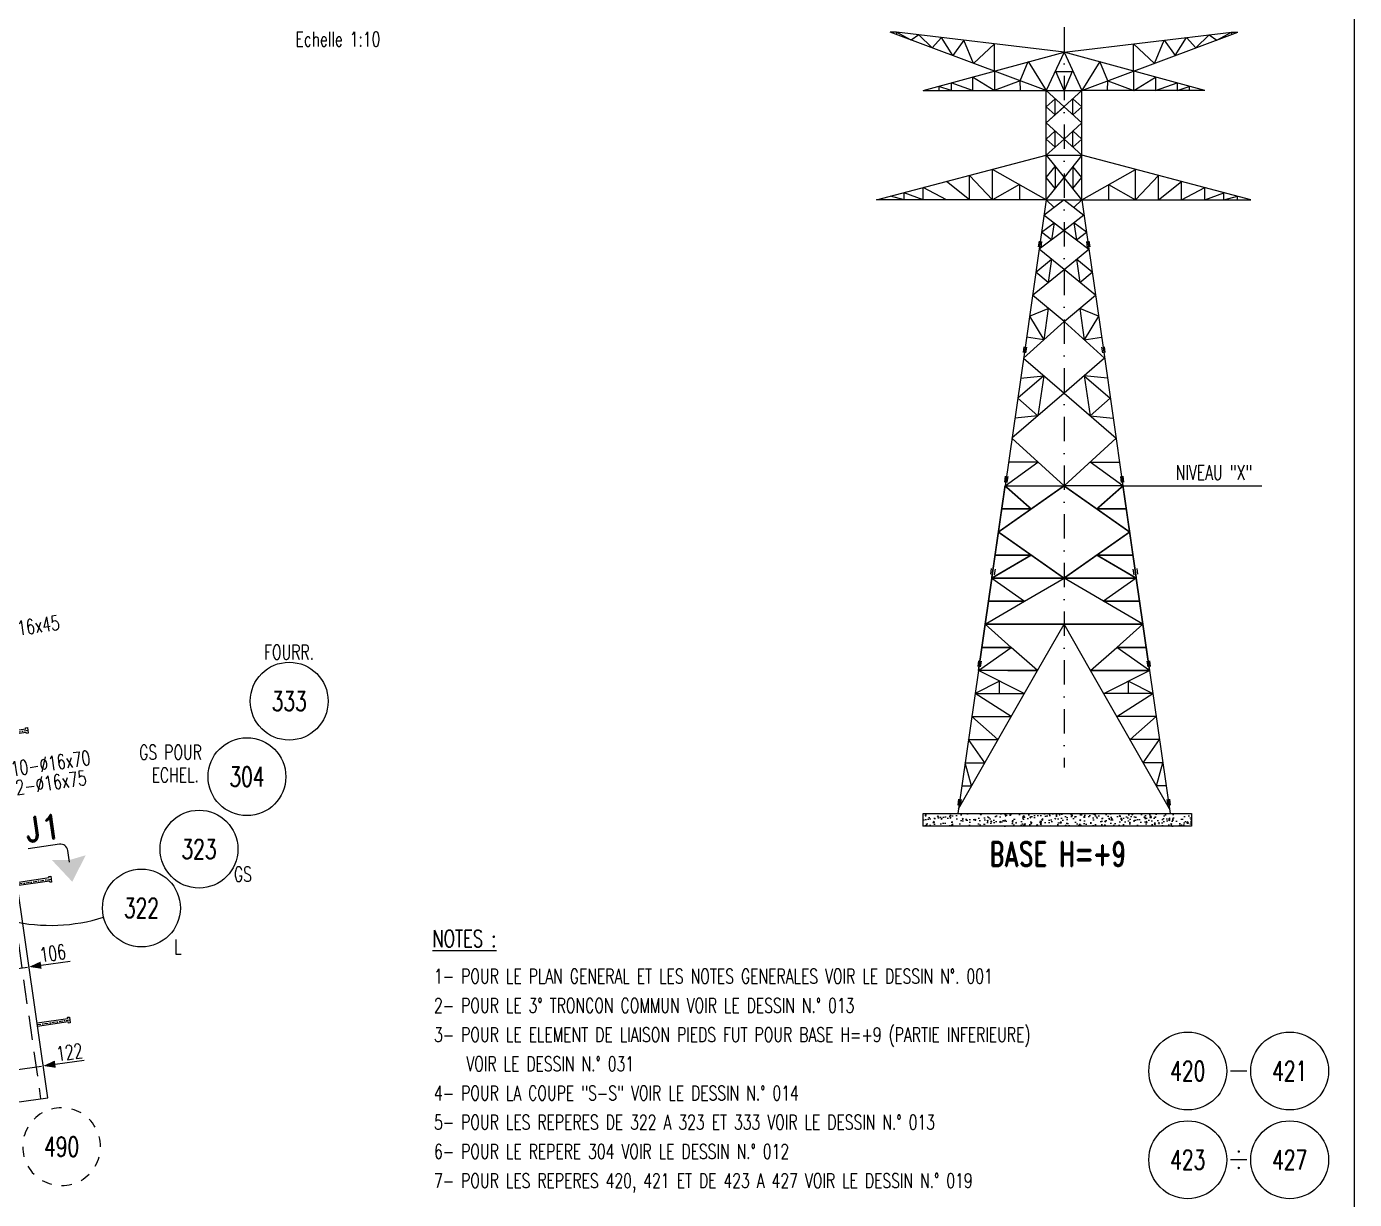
# Model space of a CAD drawing. Extents: x 142141 to 158361, y -163675 to -152195.
# Drawn here: x 152902 to 158361, y -161261 to -156442 of the extents above; entities that cross this region are included whole.
import ezdxf
from ezdxf.enums import TextEntityAlignment as Align

# ---------------------------------------------------------------- set-up
doc = ezdxf.new("R2010")
doc.units = 0
doc.header["$LTSCALE"] = 200
doc.header["$MEASUREMENT"] = 0
doc.linetypes.add('DASHDOT', pattern=[1, 0.5, -0.25, 0, -0.25])
doc.linetypes.add('DASHED', pattern=[0.75, 0.5, -0.25])
doc.layers.get('0').update_dxf_attribs({"linetype": 'CONTINUOUS'})
doc.layers.get('DEFPOINTS').update_dxf_attribs({"linetype": 'CONTINUOUS'})
for name, color, linetype in [('ASSI', 3, 'CONTINUOUS'), ('BOLLINI_1', 7, 'CONTINUOUS'), ('Echelon', 3, 'CONTINUOUS'), ('LINEA_ANG', 2, 'CONTINUOUS'), ('LM', 7, 'CONTINUOUS'), ('LS', 7, 'CONTINUOUS'), ('LSP', 3, 'CONTINUOUS'), ('MZ', 6, 'DASHDOT'), ('NOTATION', 2, 'CONTINUOUS'), ('QT_MAL', 7, 'CONTINUOUS'), ('TESTI_A_P', 7, 'CONTINUOUS'), ('TRAT-Y', 7, 'DASHED')]:
    doc.layers.add(name, color=color, linetype=linetype)
doc.styles.add('QUOTE', font='ROMANS8.SHX', dxfattribs={"width": 0.7})
doc.styles.add('RD', font='ROMAND8.SHX', dxfattribs={"width": 0.7})
doc.styles.add('RQL', font='ROMANS8.SHX', dxfattribs={"width": 0.7})
doc.styles.add('RS', font='ROMANS8.shx', dxfattribs={"width": 0.7})
doc.styles.get("Standard").update_dxf_attribs({"font": 'ROMANS8.SHX', "width": 0.7})
doc.dimstyles.new('FRECCE1', dxfattribs={"dimtxt": 60, "dimasz": 6.6667, "dimexe": 0, "dimexo": 0, "dimgap": 1, "dimtad": 1, "dimzin": 0, "dimdsep": 46, "dimtxsty": 'RS', "dimblk1": 'QUOTP', "dimblk2": 'QUOTF', "dimsah": 1, "dimcen": 0, "dimclrd": 2, "dimclre": 2, "dimclrt": 7, "dimadec": 0, "dimazin": 0, "dimtfac": 1, "dimtix": 1, "dimtmove": 2, "dimatfit": 3, "dimldrblk": 'QUOTP', "dimfxl": 1, "dimtolj": 1, "dimtzin": 0, "dimarcsym": 0})

# ---------------------------------------------------------------- blocks, each defined once
blk = doc.blocks.new('ASSE98')
blk.add_line((0, 0), (1, 0))
at = {"color": 7, "style": 'QUOTE', "width": 0.5, "flags": 1}
for tag, p in [('TI', (1.3831, 6.8273)), ('DI_S', (1.3831, 6.4218)), ('D_S', (1.3831, 6.0209)), ('E_S', (1.3831, 5.6806)), ('NFORI', (1.3645, 5.2979)), ('ALAR', (1.3635, 4.9325)), ('FAM', (1.3775, 4.5465)), ('ALA', (1.3831, 4.1926)), ('DISP2', (1.3831, 3.8497)), ('DISP1', (1.3831, 3.5069)), ('PINZAF', (1.3831, 3.164)), ('PINZAI', (1.3831, 2.8211)), ('TRP', (1.3831, 2.4783)), ('NP', (1.3831, 2.1354)), ('SV', (1.3831, 1.7926)), ('PESO', (1.3831, 1.4497)), ('QUA', (1.3831, 1.1069)), ('LUN', (1.3831, 0.764)), ('PROF', (1.3831, 0.4211)), ('POS', (1.3831, 0.0783))]:
    blk.add_attdef(tag, p, '', height=0.2, dxfattribs=at)
at = {"color": 7, "flags": 1}
for tag, p in [('LAV1', (3.0743, 6.8285)), ('LAV2', (3.0743, 6.4951)), ('LAV3', (3.0743, 6.1618)), ('LAV4', (3.0743, 5.8285)), ('LAV5', (3.0743, 5.4951)), ('LAV6', (3.0743, 5.1618)), ('LAV7', (3.0743, 4.8285)), ('LAV8', (3.0743, 4.4951)), ('LAV9', (3.0743, 4.1618)), ('LAV10', (3.0743, 3.8285))]:
    blk.add_attdef(tag, p, '', height=0.2, dxfattribs=at)
blk = doc.blocks.new('A$C6E393FD9')
at = {"layer": 'Echelon'}
blk.add_lwpolyline([(2.5, 0), (0, 19.8), (168.6, 41.4), (167.9, 47.2), (177.8, 48.5), (181.8, 17.1), (171.9, 15.8), (171.2, 21.6), (2.5, 0)], close=True, dxfattribs=at)
at = {"layer": 'MZ', "ltscale": 0.2}
blk.add_line((1.3, 9.9), (179.8, 32.8), dxfattribs=at)
blk = doc.blocks.new('xxx')
blk.add_circle((0, 0), 8)
at = {"color": 3, "style": 'RQL', "width": 0.7}
blk.add_attdef('POS', text='', height=4, dxfattribs=at).set_placement((0, 0), align=Align.MIDDLE)
at = {"style": 'RQL', "width": 0.7, "flags": 1}
for tag, p in [('POS1', (-0.39, -5.42)), ('TIPO', (-0.39, -8.66))]:
    blk.add_attdef(tag, p, '', height=2, dxfattribs=at)
blk = doc.blocks.new('bull')
at = {"style": 'RS', "width": 0.7, "flags": 1}
for tag, p in [('NN', (-12.25, 0)), ('DIAMETRO', (0, -4.86)), ('SERRAGGIO', (0, -9.71)), ('LUNGHEZZA', (0, -14.57)), ('NB', (0, -19.43)), ('TIPO', (0, -24.12)), ('EL', (-0.14, -29))]:
    blk.add_attdef(tag, p, '', height=3, dxfattribs=at)
at = {"style": 'RS', "width": 0.7}
blk.add_attdef('BULLONE', (0, 0), '', height=3, dxfattribs=at)
blk = doc.blocks.new('QUOTP')
at = {"layer": 'ASSI', "color": 2, "const_width": 1.07}
blk.add_lwpolyline([(-0.53, 0, 1), (0.53, 0, 1)], format="xyb", close=True, dxfattribs=at)
blk = doc.blocks.new('QUOTF')
at = {"layer": 'LS', "color": 2}
blk.add_line((7.5, 0), (25.5, 0), dxfattribs=at)
blk.add_solid([(7.5, 2.25), (0, 0), (7.5, -2.25)], dxfattribs=at)
blk = doc.blocks.new('*D39')
at = {"layer": 'DEFPOINTS', "color": 0, "transparency": 16777216}
for p in [(152850.4, -160730), (152971.1, -160712.7), (152971.1, -160712.7)]:
    blk.add_point(p, dxfattribs=at)
at = {"layer": 'QT_MAL', "color": 2, "lineweight": -2, "transparency": 16777216}
for p, q in [((152850.4, -160730), (152850.4, -160730)), ((152857, -160729), (152964.5, -160713.6)), ((152971.1, -160712.7), (152971.1, -160712.7))]:
    blk.add_line(p, q, dxfattribs=at)
at = {"layer": 'QT_MAL', "color": 2, "lineweight": -2, "transparency": 16777216, "xscale": 6.6667, "yscale": 6.6667, "zscale": 6.6667}
for name, p, rotation in [('QUOTF', (152971.1, -160712.7), 8.166139302354903), ('QUOTP', (152850.4, -160730), 188.1661393023549)]:
    blk.add_blockref(name, p, dxfattribs=dict(at, rotation=rotation))
at = {"layer": 'QT_MAL', "color": 7, "transparency": 16777216, "insert": (153079, -160656.1), "char_height": 60, "attachment_point": 5, "rotation": 8.1661, "style": 'RS'}
blk.add_mtext('\\A1;122', dxfattribs=at)
blk = doc.blocks.new('*D40')
at = {"layer": 'DEFPOINTS', "color": 0, "transparency": 16777216}
for p in [(152912.8, -160305.8), (152912.8, -160305.8), (152807.8, -160320.8)]:
    blk.add_point(p, dxfattribs=at)
at = {"layer": 'QT_MAL', "color": 2, "lineweight": -2, "transparency": 16777216}
for p, q in [((152814.4, -160319.9), (152906.2, -160306.7)), ((152807.8, -160320.8), (152807.8, -160320.8))]:
    blk.add_line(p, q, dxfattribs=at)
at = {"layer": 'QT_MAL', "color": 2, "lineweight": -2, "transparency": 16777216, "xscale": 6.6667, "yscale": 6.6667, "zscale": 6.6667}
for name, p, rotation in [('QUOTP', (152807.8, -160320.8), 188.1661393023549), ('QUOTF', (152912.8, -160305.8), 8.166139302354903)]:
    blk.add_blockref(name, p, dxfattribs=dict(at, rotation=rotation))
at = {"layer": 'QT_MAL', "color": 7, "transparency": 16777216, "insert": (153009.9, -160249.7), "char_height": 60, "attachment_point": 5, "rotation": 8.1661, "style": 'RS'}
blk.add_mtext('\\A1;106', dxfattribs=at)
blk = doc.blocks.new('zzz')
at = {"linetype": 'Continuous'}
for start, end in [(120, 135), (90, 105), (60, 75), (30, 45), (150, 165), (180, 195), (0, 15), (330, 345), (210, 225), (240, 255), (270, 285), (300, 315)]:
    blk.add_arc((0, 0), 8, start, end, dxfattribs=at)
at = {"color": 3, "style": 'RQL', "width": 0.7}
blk.add_attdef('POS1', text='', height=4, dxfattribs=at).set_placement((0, 0), align=Align.MIDDLE)
at = {"style": 'RQL', "width": 0.7, "flags": 1}
blk.add_attdef('TIPO', (0, -8), '', height=3, dxfattribs=at)

msp = doc.modelspace()

# ---------------------------------------------------------------- hatches: boundary and pattern name
at = {"layer": 'LS'}
h = msp.add_hatch(dxfattribs=at)
h.set_pattern_fill('AR-CONC', color=3, scale=7.110105, style=0)
h.set_pattern_definition([(50, (134493.43, -164170.647), (50.997955, -4.46174), [5.33258, -58.65837]), (355, (134493.43, -164170.647), (-9.86537, 53.48165), [4.26606, -46.9267]), (100.4514, (134497.68, -164171.02), (41.13263, 49.01988), [4.532, -49.85194]), (46.1842, (134493.43, -164156.426), (75.88196, -11.76858), [7.99887, -87.98755]), (96.6356, (134499.755, -164157.41), (66.4555, 69.2608), [6.798, -74.7779]), (351.1842, (134493.43, -164156.43), (66.45545, 69.26086), [6.3991, -70.39004]), (21, (134500.54, -164159.98), (42.44072, -28.62663), [5.33258, -58.65837]), (326, (134500.54, -164159.98), (17.29998, 51.55893), [4.26606, -46.9267]), (71.4514, (134504.08, -164162.367), (59.74071, 22.93226), [4.532, -49.85194]), (37.5, (134493.431, -164170.647), (0.864579, 23.669104), [0, -46.357888, 0, -47.637706, 0, -47.10445]), (7.5, (134493.431, -164170.647), (18.704522, 28.043089), [0, -27.160603, 0, -45.291372, 0, -17.953016]), (327.5, (134477.576, -164170.647), (37.955338, -1.603675), [0, -17.775264, 0, -55.458822, 0, -73.58959]), (317.5, (134470.466, -164170.647), (41.46515, 7.11757), [0, -23.107843, 0, -36.830346, 0, -52.259275])])
h.paths.add_polyline_path([(157691.611, -159675.451), (156587.742, -159675.451), (156587.742, -159727.277), (157691.611, -159727.277)])

# ---------------------------------------------------------------- linework, layer by layer
at = {"color": 6, "ltscale": 0.01}
for p, q in [((156478.167, -156464.891), (156452.887, -156464.891)), ((157094.367, -156705.051), (156452.887, -156464.891)), ((157167.047, -156547.051), (156478.167, -156464.891)), ((156539.422, -156497.288), (156478.167, -156464.891)), ((156478.167, -156464.891), (156478.167, -156474.355)), ((156570.582, -156475.913), (156539.422, -156497.288)), ((156624.785, -156529.246), (156570.582, -156475.913)), ((156662.997, -156486.935), (156624.785, -156529.246)), ((156710.147, -156561.205), (156662.997, -156486.935)), ((157167.047, -156547.051), (157855.927, -156464.891)), ((157239.727, -156705.051), (157881.207, -156464.891)), ((157623.946, -156561.205), (157671.097, -156486.935)), ((157671.097, -156486.935), (157709.309, -156529.246)), ((157709.309, -156529.246), (157763.512, -156475.913)), ((157763.512, -156475.913), (157794.671, -156497.288)), ((157794.671, -156497.288), (157855.927, -156464.891)), ((157855.927, -156464.891), (157881.207, -156464.891)), ((157855.927, -156464.891), (157855.927, -156474.355)), ((156588.767, -156705.051), (157167.047, -156547.051)), ((156755.412, -156497.957), (156710.147, -156561.205)), ((156795.51, -156593.163), (156755.412, -156497.957)), ((156880.872, -156513.346), (156795.51, -156593.163)), ((156880.872, -156625.122), (156880.872, -156513.05)), ((157167.047, -156547.051), (157094.367, -156705.051)), ((157745.327, -156705.051), (157167.047, -156547.051)), ((157167.047, -156547.051), (157239.727, -156705.051)), ((157453.221, -156625.122), (157453.221, -156513.05)), ((157453.221, -156513.346), (157538.584, -156593.163)), ((157538.584, -156593.163), (157578.682, -156497.957)), ((157578.682, -156497.957), (157623.946, -156561.205)), ((156987.033, -156664.867), (157020.213, -156585.867)), ((157020.213, -156585.867), (157094.367, -156705.051)), ((157313.88, -156585.867), (157239.727, -156705.051)), ((157347.06, -156664.867), (157313.88, -156585.867)), ((156879.699, -156705.051), (156791.007, -156649.183)), ((156791.007, -156649.183), (156791.007, -156705.051)), ((156880.872, -156624.358), (156880.872, -156705.051)), ((157167.047, -156705.051), (157133.867, -156626.051)), ((157133.867, -156626.051), (157200.227, -156626.051)), ((157200.227, -156626.051), (157167.047, -156705.051)), ((157453.221, -156624.358), (157453.221, -156705.051)), ((157454.394, -156705.051), (157543.087, -156649.183)), ((157543.087, -156649.183), (157543.087, -156705.051)), ((156588.767, -156705.051), (157094.367, -156705.051)), ((156651.967, -156687.592), (156651.967, -156705.051)), ((156702.527, -156705.051), (156651.967, -156687.592)), ((156791.007, -156705.051), (156702.527, -156673.625)), ((156702.527, -156673.625), (156702.527, -156705.051)), ((156987.453, -156665.024), (156879.699, -156705.051)), ((156987.62, -156705.051), (156987.453, -156665.024)), ((156987.62, -156705.051), (156987.453, -156665.024)), ((157094.367, -157153.771), (157094.367, -156705.051)), ((157094.367, -156705.051), (157239.727, -156705.051)), ((157094.367, -156705.051), (157239.727, -156837.771)), ((157094.367, -156837.771), (157239.727, -156705.051)), ((157094.367, -156705.051), (157239.727, -156705.051)), ((157239.727, -157153.771), (157239.727, -156705.051)), ((157745.327, -156705.051), (157239.727, -156705.051)), ((157346.474, -156705.051), (157346.64, -156665.024)), ((157346.64, -156665.024), (157454.394, -156705.051)), ((157543.087, -156705.051), (157631.567, -156673.625)), ((157631.567, -156673.625), (157631.567, -156705.051)), ((157631.567, -156705.051), (157682.127, -156687.592)), ((157682.127, -156687.592), (157682.127, -156705.051)), ((157130.707, -156738.231), (157094.367, -156771.411)), ((157130.707, -156738.231), (157094.367, -156771.411)), ((157130.707, -156804.591), (157130.707, -156738.231)), ((157130.707, -156804.591), (157130.707, -156738.231)), ((157203.387, -156738.231), (157239.727, -156771.411)), ((157203.387, -156804.591), (157203.387, -156738.231)), ((157203.387, -156738.231), (157239.727, -156771.411)), ((157203.387, -156804.591), (157203.387, -156738.231)), ((157094.367, -156837.771), (157167.047, -156771.411)), ((157094.367, -156771.411), (157130.707, -156804.591)), ((157239.727, -156837.771), (157167.047, -156771.411)), ((157239.727, -156771.411), (157203.387, -156804.591)), ((157167.047, -156904.131), (157094.367, -156837.771)), ((157130.707, -156870.951), (157094.367, -156904.131)), ((157130.707, -156937.311), (157130.707, -156870.951)), ((157167.047, -156904.131), (157239.727, -156837.771)), ((157203.387, -156870.951), (157239.727, -156904.131)), ((157203.387, -156937.311), (157203.387, -156870.951)), ((157167.047, -156904.131), (157094.367, -156970.491)), ((157094.367, -156904.131), (157130.707, -156937.311)), ((157167.047, -156904.131), (157239.727, -156970.491)), ((157239.727, -156904.131), (157203.387, -156937.311)), ((156396.007, -157153.771), (157094.367, -156970.491)), ((157090.417, -156970.491), (157239.727, -156970.491)), ((157094.367, -156970.491), (157167.047, -157062.131)), ((157239.727, -156970.491), (157167.047, -157062.131)), ((157934.927, -157153.771), (157239.727, -156970.491)), ((156873.167, -157153.771), (156873.167, -157028.807)), ((157094.367, -157153.771), (156873.167, -157028.807)), ((157094.367, -157062.131), (157130.707, -157016.311)), ((157130.707, -157016.311), (157130.707, -157107.951)), ((157239.727, -157062.131), (157203.387, -157016.311)), ((157203.387, -157016.311), (157203.387, -157107.951)), ((157239.727, -157153.771), (157460.927, -157028.807)), ((157460.927, -157153.771), (157460.927, -157028.807)), ((156778.367, -157153.771), (156683.567, -157078.792)), ((156778.367, -157153.771), (156778.367, -157053.8)), ((156873.167, -157153.771), (156778.367, -157053.8)), ((156983.767, -157091.289), (156873.167, -157153.771)), ((156983.767, -157091.289), (156983.767, -157153.771)), ((157094.367, -157153.771), (157167.047, -157062.131)), ((157130.707, -157107.951), (157094.367, -157062.131)), ((157239.727, -157153.771), (157167.047, -157062.131)), ((157203.387, -157107.951), (157239.727, -157062.131)), ((157350.327, -157091.289), (157460.927, -157153.771)), ((157350.327, -157091.289), (157350.327, -157153.771)), ((157460.927, -157153.771), (157555.727, -157053.8)), ((157555.727, -157153.771), (157555.727, -157053.8)), ((157555.727, -157153.771), (157650.527, -157078.792)), ((157650.527, -157153.771), (157650.527, -157078.792)), ((156509.767, -157153.771), (156454.467, -157139.192)), ((156509.767, -157153.771), (156509.767, -157124.612)), ((156588.767, -157153.771), (156509.767, -157124.612)), ((156588.767, -157153.771), (156588.767, -157103.785)), ((156683.567, -157153.771), (156588.767, -157103.785)), ((157650.527, -157153.771), (157745.327, -157103.785)), ((157745.327, -157153.771), (157745.327, -157103.785)), ((157745.327, -157153.771), (157824.327, -157124.612)), ((157824.327, -157153.771), (157824.327, -157124.612)), ((157824.327, -157153.771), (157879.627, -157139.192)), ((157879.627, -157153.771), (157879.627, -157139.192)), ((157094.367, -157153.771), (156396.007, -157153.771)), ((157094.367, -157153.771), (157068.003, -157336.417)), ((157167.047, -157153.771), (157085.244, -157216.971)), ((157094.367, -157153.771), (157126.145, -157185.371)), ((157094.367, -157153.771), (157239.727, -157153.771)), ((157167.047, -157153.771), (157248.849, -157216.971)), ((157239.727, -157153.771), (157207.948, -157185.371)), ((157239.727, -157153.771), (157266.091, -157336.417)), ((157239.727, -157153.771), (157934.927, -157153.771)), ((157075.209, -157286.491), (157126.145, -157248.169)), ((157085.244, -157216.971), (157167.047, -157279.368)), ((157126.145, -157248.169), (157116.111, -157317.689)), ((157248.849, -157216.971), (157167.047, -157279.368)), ((157258.884, -157286.491), (157207.948, -157248.169)), ((157207.948, -157248.169), (157217.983, -157317.689)), ((157167.047, -157279.368), (157065.174, -157356.011)), ((157116.111, -157317.689), (157075.209, -157286.491)), ((157167.047, -157279.368), (157268.919, -157356.011)), ((157217.983, -157317.689), (157258.884, -157286.491)), ((157064.894, -157323.788), (157061.45, -157347.652)), ((157074.903, -157325.232), (157071.458, -157349.097)), ((157259.191, -157325.232), (157262.636, -157349.097)), ((157269.199, -157323.788), (157272.644, -157347.652)), ((157005.372, -157770.311), (156924.686, -158329.291)), ((157000.383, -157804.875), (157167.047, -157948.723)), ((157333.711, -157804.875), (157167.047, -157948.723)), ((157083.715, -157876.799), (156976.664, -157969.195)), ((156988.524, -157887.035), (157083.715, -157876.799)), ((157083.715, -157876.799), (157059.996, -158041.119)), ((157345.57, -157887.035), (157250.379, -157876.799)), ((157250.379, -157876.799), (157357.429, -157969.195)), ((157250.379, -157876.799), (157274.097, -158041.119)), ((157167.047, -157948.723), (156952.945, -158133.515)), ((157167.047, -157948.723), (157381.148, -158133.515)), ((156976.664, -157969.195), (157059.996, -158041.119)), ((157357.429, -157969.195), (157274.097, -158041.119)), ((157059.996, -158041.119), (156964.805, -158051.355)), ((157274.097, -158041.119), (157369.289, -158051.355)), ((156952.945, -158133.515), (157167.047, -158329.291)), ((157381.148, -158133.515), (157167.047, -158329.291)), ((156924.686, -158329.291), (157059.996, -158231.403)), ((157059.996, -158231.403), (156938.816, -158231.403)), ((157409.407, -158329.291), (157274.097, -158231.403)), ((157274.097, -158231.403), (157395.278, -158231.403)), ((156925.455, -158289.8), (156922.01, -158313.664)), ((156925.455, -158289.8), (156922.01, -158313.664)), ((156925.455, -158289.8), (156922.01, -158313.664)), ((156935.463, -158291.244), (156932.019, -158315.108)), ((156935.463, -158291.244), (156932.019, -158315.108)), ((156935.463, -158291.244), (156932.019, -158315.108)), ((157398.63, -158291.244), (157402.075, -158315.108)), ((157398.63, -158291.244), (157402.075, -158315.108)), ((157398.63, -158291.244), (157402.075, -158315.108)), ((157408.638, -158289.8), (157412.083, -158313.664)), ((157408.638, -158289.8), (157412.083, -158313.664)), ((157408.638, -158289.8), (157412.083, -158313.664)), ((156924.686, -158329.291), (157167.047, -158329.291)), ((156924.686, -158329.291), (157167.047, -158329.291)), ((156924.686, -158329.291), (157167.047, -158329.291)), ((157409.407, -158329.291), (157167.047, -158329.291)), ((157409.407, -158329.291), (157167.047, -158329.291)), ((157409.407, -158329.291), (157167.047, -158329.291))]:
    msp.add_line(p, q, dxfattribs=at)
at = {"color": 6}
for p, q in [((156924.686, -158329.291), (157167.047, -158329.291)), ((157409.407, -158329.291), (157167.047, -158329.291)), ((156869.944, -158708.491), (156856.292, -158803.291)), ((156869.944, -158708.491), (156856.292, -158803.291)), ((156856.292, -158803.291), (156869.944, -158708.491)), ((156856.292, -158803.291), (156869.944, -158708.491)), ((156869.944, -158708.491), (156856.292, -158803.291)), ((156869.944, -158708.491), (156856.292, -158803.291)), ((156869.944, -158708.491), (157004.812, -158803.291)), ((156869.944, -158708.491), (157004.812, -158803.291)), ((156869.944, -158708.491), (157167.047, -158708.491)), ((157167.047, -158708.491), (156869.944, -158708.491)), ((156869.944, -158708.491), (156869.944, -158708.491)), ((156869.944, -158708.491), (156869.944, -158708.491)), ((156869.95, -158708.491), (157167.047, -158708.491)), ((157004.812, -158803.291), (157167.047, -158708.491)), ((157004.812, -158803.291), (157167.047, -158708.491)), ((157329.281, -158803.291), (157167.047, -158708.491)), ((157329.281, -158803.291), (157167.047, -158708.491)), ((157167.047, -158708.491), (157464.15, -158708.491)), ((157464.15, -158708.491), (157167.047, -158708.491)), ((157464.143, -158708.491), (157167.047, -158708.491)), ((157464.15, -158708.491), (157329.281, -158803.291)), ((157464.15, -158708.491), (157329.281, -158803.291)), ((157464.15, -158708.491), (157477.801, -158803.291)), ((157464.15, -158708.491), (157477.801, -158803.291)), ((157477.801, -158803.291), (157464.15, -158708.491)), ((157477.801, -158803.291), (157464.15, -158708.491)), ((157464.15, -158708.491), (157477.801, -158803.291)), ((157464.15, -158708.491), (157477.801, -158803.291)), ((156842.578, -158898.091), (156856.292, -158803.291)), ((156842.578, -158898.091), (156856.292, -158803.291)), ((156842.578, -158898.091), (157004.812, -158803.291)), ((156842.578, -158898.091), (157004.812, -158803.291)), ((156856.292, -158803.291), (156842.578, -158898.091)), ((156856.292, -158803.291), (156842.578, -158898.091)), ((156856.292, -158803.291), (157004.812, -158803.291)), ((157004.812, -158803.291), (156856.292, -158803.291)), ((156856.292, -158803.291), (156856.292, -158803.291)), ((156856.292, -158803.291), (156856.292, -158803.291)), ((157329.281, -158803.291), (157477.801, -158803.291)), ((157477.801, -158803.291), (157329.281, -158803.291)), ((157491.516, -158898.091), (157329.281, -158803.291)), ((157491.516, -158898.091), (157329.281, -158803.291)), ((157477.801, -158803.291), (157477.801, -158803.291)), ((157477.801, -158803.291), (157477.801, -158803.291)), ((157491.516, -158898.091), (157477.801, -158803.291)), ((157491.516, -158898.091), (157477.801, -158803.291)), ((157477.801, -158803.291), (157491.516, -158898.091)), ((157477.801, -158803.291), (157491.516, -158898.091)), ((156842.578, -158898.091), (156815.212, -159087.691)), ((156842.578, -158898.091), (156815.212, -159087.691)), ((156828.927, -158992.891), (156842.578, -158898.091)), ((156828.927, -158992.891), (156842.578, -158898.091)), ((156842.578, -158898.091), (156828.927, -158992.891)), ((156842.578, -158898.091), (156828.927, -158992.891)), ((156842.578, -158898.091), (156950.713, -158898.091)), ((156842.578, -158898.091), (156950.713, -158898.091)), ((156842.578, -158898.091), (156950.713, -158898.091)), ((156842.578, -158898.091), (156950.713, -158898.091)), ((156950.081, -158992.891), (156842.578, -158898.091)), ((156950.081, -158992.891), (156842.578, -158898.091)), ((156842.578, -158898.091), (157004.812, -158898.091)), ((157004.812, -158898.091), (156842.578, -158898.091)), ((156896.677, -158898.091), (156950.713, -158898.091)), ((156896.677, -158898.091), (156950.713, -158898.091)), ((156950.713, -158898.091), (157058.912, -158898.091)), ((156950.713, -158898.091), (157058.912, -158898.091)), ((156950.713, -158898.091), (157004.812, -158898.091)), ((156950.713, -158898.091), (157004.812, -158898.091)), ((157004.812, -158898.091), (157058.912, -158898.091)), ((157004.812, -158898.091), (157058.912, -158898.091)), ((157004.812, -158898.091), (157167.047, -158898.091)), ((157167.047, -158898.091), (157004.812, -158898.091)), ((157057.584, -159087.691), (157167.047, -158898.091)), ((157057.584, -159087.691), (157167.047, -158898.091)), ((157058.912, -158898.091), (157167.047, -158898.091)), ((157058.912, -158898.091), (157167.047, -158898.091)), ((157058.912, -158898.091), (157167.047, -158898.091)), ((157058.912, -158898.091), (157167.047, -158898.091)), ((157276.509, -159087.691), (157167.047, -158898.091)), ((157276.509, -159087.691), (157167.047, -158898.091)), ((157275.182, -158898.091), (157167.047, -158898.091)), ((157275.182, -158898.091), (157167.047, -158898.091)), ((157167.047, -158898.091), (157275.182, -158898.091)), ((157167.047, -158898.091), (157275.182, -158898.091)), ((157167.047, -158898.091), (157167.047, -158898.091)), ((157167.047, -158898.091), (157167.047, -158898.091)), ((157167.047, -158898.091), (157329.281, -158898.091)), ((157329.281, -158898.091), (157167.047, -158898.091)), ((157383.38, -158898.091), (157275.182, -158898.091)), ((157383.38, -158898.091), (157275.182, -158898.091)), ((157329.281, -158898.091), (157275.182, -158898.091)), ((157329.281, -158898.091), (157275.182, -158898.091)), ((157383.38, -158898.091), (157329.281, -158898.091)), ((157383.38, -158898.091), (157329.281, -158898.091)), ((157329.281, -158898.091), (157491.516, -158898.091)), ((157491.516, -158898.091), (157329.281, -158898.091)), ((157491.516, -158898.091), (157383.38, -158898.091)), ((157491.516, -158898.091), (157383.38, -158898.091)), ((157437.416, -158898.091), (157383.38, -158898.091)), ((157437.416, -158898.091), (157383.38, -158898.091)), ((157491.516, -158898.091), (157383.38, -158898.091)), ((157383.38, -158898.091), (157491.516, -158898.091)), ((157384.012, -158992.891), (157491.516, -158898.091)), ((157384.012, -158992.891), (157491.516, -158898.091)), ((157491.516, -158898.091), (157518.881, -159087.691)), ((157491.516, -158898.091), (157518.881, -159087.691)), ((157505.167, -158992.891), (157491.516, -158898.091)), ((157505.167, -158992.891), (157491.516, -158898.091)), ((157491.516, -158898.091), (157505.167, -158992.891)), ((157491.516, -158898.091), (157505.167, -158992.891)), ((156815.212, -159087.691), (156950.081, -158992.891)), ((156815.212, -159087.691), (156950.081, -158992.891)), ((156815.212, -159087.691), (156828.927, -158992.891)), ((156815.212, -159087.691), (156828.927, -158992.891)), ((156815.212, -159087.691), (156828.927, -158992.891)), ((156815.212, -159087.691), (156828.927, -158992.891)), ((156828.927, -158992.891), (156815.212, -159087.691)), ((156950.077, -158992.891), (156828.896, -158992.891)), ((156950.077, -158992.891), (156828.896, -158992.891)), ((156828.927, -158992.891), (156828.927, -158992.891)), ((156828.927, -158992.891), (156828.927, -158992.891)), ((156828.927, -158992.891), (156950.081, -158992.891)), ((156950.081, -158992.891), (156828.927, -158992.891)), ((157057.584, -159087.691), (156950.081, -158992.891)), ((157057.584, -159087.691), (156950.081, -158992.891)), ((157276.509, -159087.691), (157384.012, -158992.891)), ((157276.509, -159087.691), (157384.012, -158992.891)), ((157518.881, -159087.691), (157384.012, -158992.891)), ((157518.881, -159087.691), (157384.012, -158992.891)), ((157384.012, -158992.891), (157505.167, -158992.891)), ((157505.167, -158992.891), (157384.012, -158992.891)), ((157518.881, -159087.691), (157505.167, -158992.891)), ((157518.881, -159087.691), (157505.167, -158992.891)), ((157505.167, -158992.891), (157505.167, -158992.891)), ((157505.167, -158992.891), (157505.167, -158992.891)), ((157518.881, -159087.691), (157505.167, -158992.891)), ((157518.881, -159087.691), (157505.167, -158992.891)), ((157505.167, -158992.891), (157518.881, -159087.691)), ((156815.981, -159048.2), (156812.537, -159072.064)), ((156815.981, -159048.2), (156812.537, -159072.064)), ((156815.981, -159048.2), (156812.537, -159072.064)), ((156825.99, -159049.644), (156822.545, -159073.508)), ((156825.99, -159049.644), (156822.545, -159073.508)), ((156825.99, -159049.644), (156822.545, -159073.508)), ((157508.104, -159049.644), (157511.549, -159073.508)), ((157508.104, -159049.644), (157511.549, -159073.508)), ((157508.104, -159049.644), (157511.549, -159073.508)), ((157518.112, -159048.2), (157521.557, -159072.064)), ((157518.112, -159048.2), (157521.557, -159072.064)), ((157518.112, -159048.2), (157521.557, -159072.064)), ((157057.584, -159087.691), (156815.212, -159087.691)), ((157057.584, -159087.691), (156936.367, -159087.691)), ((157057.584, -159087.691), (156936.367, -159087.691)), ((156936.367, -159087.691), (157057.584, -159087.691)), ((157518.87, -159087.691), (157276.509, -159087.691)), ((157276.509, -159087.691), (157397.727, -159087.691)), ((157276.509, -159087.691), (157397.727, -159087.691)), ((157276.509, -159087.691), (157397.727, -159087.691)), ((157397.727, -159087.691), (157276.509, -159087.691)), ((157409.405, -159087.691), (157276.509, -159087.691)), ((157397.727, -159087.691), (157518.881, -159087.691)), ((157397.727, -159087.691), (157518.881, -159087.691)), ((157518.881, -159087.691), (157397.727, -159087.691)), ((157518.881, -159087.691), (157397.727, -159087.691)), ((157397.727, -159087.691), (157397.727, -159087.691)), ((157397.727, -159087.691), (157397.727, -159087.691)), ((157518.881, -159087.691), (157397.727, -159087.691)), ((157397.727, -159087.691), (157518.881, -159087.691)), ((157397.727, -159087.691), (157518.881, -159087.691)), ((157518.881, -159087.691), (157397.727, -159087.691)), ((157518.881, -159087.691), (157518.881, -159087.691)), ((157518.881, -159087.691), (157518.881, -159087.691)), ((157518.881, -159087.691), (157518.881, -159087.691)), ((157518.881, -159087.691), (157518.881, -159087.691))]:
    msp.add_line(p, q, dxfattribs=at)
at = {"color": 3}
for p, q in [((156867.75, -158668.571), (156864.305, -158692.435)), ((156883.697, -158670.873), (156880.252, -158694.737)), ((157450.397, -158670.873), (157453.841, -158694.737)), ((157466.343, -158668.571), (157469.788, -158692.435)), ((157464.15, -158708.491), (157464.15, -158708.491)), ((157464.15, -158708.491), (157464.15, -158708.491)), ((157409.412, -159087.691), (157409.412, -159087.691)), ((157409.412, -159087.691), (157409.412, -159087.691))]:
    msp.add_line(p, q, dxfattribs=at)
at = {"color": 6, "ltscale": 0.01}
for points in [[(157068.003, -157336.417), (157005.372, -157770.311)], [(157167.047, -157440.148), (157065.174, -157356.011)], [(157167.047, -157440.148), (157268.919, -157356.011)], [(157266.091, -157336.417), (157328.721, -157770.311)], [(157051.49, -157450.811), (157116.111, -157398.079)], [(157116.111, -157398.079), (157102.427, -157492.879)], [(157282.603, -157450.811), (157217.983, -157398.079)], [(157217.983, -157398.079), (157231.667, -157492.879)], [(157037.807, -157545.611), (157167.047, -157440.148)], [(157102.427, -157492.879), (157051.49, -157450.811)], [(157296.287, -157545.611), (157167.047, -157440.148)], [(157231.667, -157492.879), (157282.603, -157450.811)], [(157167.047, -157653.919), (157037.807, -157545.611)], [(157167.047, -157653.919), (157296.287, -157545.611)], [(157025.332, -157632.032), (157102.427, -157599.765)], [(157025.332, -157632.032), (157083.715, -157729.397)], [(157102.427, -157599.765), (157083.715, -157729.397)], [(157308.762, -157632.032), (157231.667, -157599.765)], [(157231.667, -157599.765), (157250.379, -157729.397)], [(157308.762, -157632.032), (157250.379, -157729.397)], [(157000.383, -157804.875), (157167.047, -157653.919)], [(157333.711, -157804.875), (157167.047, -157653.919)], [(157083.715, -157729.397), (157012.857, -157718.453)], [(157250.379, -157729.397), (157321.236, -157718.453)], [(157002.264, -157757.681), (156998.819, -157781.546)], [(157012.272, -157759.126), (157008.827, -157782.99)], [(157321.821, -157759.126), (157325.266, -157782.99)], [(157328.721, -157770.311), (157409.407, -158329.291)], [(157331.83, -157757.681), (157335.274, -157781.546)]]:
    msp.add_lwpolyline(points, dxfattribs=at)
at = {"color": 3, "const_width": 6.66}
for points in [[(156924.686, -158329.291), (156869.95, -158708.491)], [(157167.047, -158329.291), (156897.318, -158518.891)], [(156924.686, -158329.291), (157032.182, -158424.091)], [(157167.047, -158329.291), (157436.775, -158518.891)], [(157409.407, -158329.291), (157301.911, -158424.091)], [(157409.407, -158329.291), (157464.143, -158708.491)], [(157032.182, -158424.091), (156911.002, -158424.091)], [(157301.911, -158424.091), (157423.091, -158424.091)], [(156897.318, -158518.891), (157167.047, -158708.491)], [(157436.775, -158518.891), (157167.047, -158708.491)], [(156869.95, -158708.491), (157032.182, -158613.691)], [(157032.182, -158613.691), (156883.634, -158613.691)], [(157301.911, -158613.691), (157450.459, -158613.691)], [(157464.143, -158708.491), (157301.911, -158613.691)]]:
    msp.add_lwpolyline(points, dxfattribs=at)
at = {"color": 6}
for points in [[(156815.212, -159087.691), (156730.372, -159675.451)], [(156733.109, -159656.491), (157057.573, -159087.691)], [(157003.496, -159182.491), (156815.212, -159087.691)], [(157600.973, -159656.491), (157276.509, -159087.691)], [(157330.587, -159182.491), (157518.87, -159087.691)], [(157518.881, -159087.691), (157603.722, -159675.451)], [(156902.512, -159131.646), (156801.528, -159182.491)], [(156902.512, -159182.491), (156902.512, -159131.646)], [(157431.57, -159182.491), (157431.57, -159131.646)], [(157431.57, -159131.646), (157532.554, -159182.491)], [(156949.418, -159277.291), (156801.528, -159182.491)], [(156801.528, -159182.491), (157003.496, -159182.491)], [(157532.554, -159182.491), (157330.587, -159182.491)], [(157384.664, -159277.291), (157532.554, -159182.491)], [(156895.341, -159372.091), (156787.845, -159277.291)], [(156787.845, -159277.291), (156949.418, -159277.291)], [(157546.238, -159277.291), (157384.664, -159277.291)], [(157438.741, -159372.091), (157546.238, -159277.291)], [(156841.264, -159466.891), (156774.161, -159372.091)], [(156774.161, -159372.091), (156895.341, -159372.091)], [(157559.922, -159372.091), (157438.741, -159372.091)], [(157492.819, -159466.891), (157559.922, -159372.091)], [(156787.186, -159561.691), (156760.477, -159466.891)], [(156760.477, -159466.891), (156841.264, -159466.891)], [(157573.606, -159466.891), (157492.819, -159466.891)], [(157546.896, -159561.691), (157573.606, -159466.891)], [(156746.793, -159561.691), (156787.186, -159561.691)], [(157587.29, -159561.691), (157546.896, -159561.691)], [(156733.909, -159616.783), (156730.464, -159640.647)], [(156743.917, -159618.228), (156740.473, -159642.092)], [(157590.165, -159618.228), (157593.61, -159642.092)], [(157600.173, -159616.783), (157603.618, -159640.647)]]:
    msp.add_lwpolyline(points, dxfattribs=at)
at = {"layer": 'LINEA_ANG'}
for p, q in [((152989.893, -160843.282), (152855.803, -159908.854)), ((152811.718, -160868.85), (152989.893, -160843.282))]:
    msp.add_line(p, q, dxfattribs=at)
at = {"layer": 'LS', "color": 6}
msp.add_line((157409.407, -158329.291), (157980.045, -158329.291), dxfattribs=at)
at = {"layer": 'LS', "color": 0}
for p, q in [((157918.979, -160733.641), (157851.644, -160733.641)), ((157918.979, -161098.398), (157851.644, -161098.398))]:
    msp.add_line(p, q, dxfattribs=at)
at = {"layer": 'LS', "color": 8}
msp.add_lwpolyline([(142140.931, -152195.489), (142140.931, -163675.489), (154860.931, -163675.489), (154860.931, -162075.489), (158360.931, -162075.489), (158360.931, -152195.489), (142140.931, -152195.489)], close=True, dxfattribs=at)
at = {"layer": 'LS', "color": 3}
msp.add_lwpolyline([(156587.742, -159675.451), (157691.611, -159675.451), (157691.611, -159727.277), (156587.742, -159727.277)], close=True, dxfattribs=at)
at = {"layer": 'LS', "color": 0, "const_width": 4.5}
for points in [[(157882.562, -161064.731, 1), (157888.062, -161064.731, 1)], [(157882.562, -161132.065, 1), (157888.062, -161132.065, 1)]]:
    msp.add_lwpolyline(points, format="xyb", close=True, dxfattribs=at)
at = {"layer": 'LS', "color": 6}
msp.add_arc((153001.601, -159407.665), 727.478, 257.266076, 287.348544, dxfattribs=at)
at = {"layer": 'LSP'}
for p, q in [((153037.984, -159801.978), (152909.302, -159820.441)), ((153078.778, -159875.068), (153071.941, -159827.413))]:
    msp.add_line(p, q, dxfattribs=at)
msp.add_arc((153042.245, -159831.674), 30, 8.164903, 98.164903, dxfattribs=at)
for points in [[(153090.404, -159956.095), (153006.911, -159867.05), (153077.622, -159867.007)], [(153090.404, -159956.095), (153145.492, -159847.167), (153077.622, -159867.007)]]:
    msp.add_solid(points, dxfattribs=at)
at = {"layer": 'MZ'}
msp.add_line((157167.047, -156444.774), (157167.047, -159485.851), dxfattribs=at)
at = {"layer": 'TRAT-Y'}
msp.add_line((152826.107, -159913.115), (152960.197, -160847.543), dxfattribs=at)

# ---------------------------------------------------------------- block references
at = {"layer": 'ASSI', "xscale": 943.9999999999995, "rotation": 98.16613930235494}
msp.add_blockref('ASSE98', (152989.893, -160843.282), dxfattribs=at)
at = {"layer": 'BOLLINI_1'}
for p, xscale, yscale, zscale, values in [((153982.091, -159213.871), 20, 20, 20, {'POS': '333'}), ((153808.331, -159524.379), 20, 20, 20, {'POS': '304'}), ((153611.526, -159821.878), 20, 20, 20, {'POS': '323'}), ((153374.697, -160063.945), 20, 20, 20, {'POS': '322'}), ((157675.749, -160733.641), 19.9979999999973, 19.9979999999973, 19.9979999999973, {'POS': '420'}), ((158094.875, -160733.641), 19.9979999999973, 19.9979999999973, 19.9979999999973, {'POS': '421'}), ((157675.749, -161098.398), 19.9979999999973, 19.9979999999973, 19.9979999999973, {'POS': '423'}), ((158094.875, -161098.398), 19.9979999999973, 19.9979999999973, 19.9979999999973, {'POS': '427'})]:
    msp.add_blockref('xxx', p, dxfattribs=dict(at, xscale=xscale, yscale=yscale, zscale=zscale)).add_auto_attribs(values)
at = {"layer": 'LS', "color": 7, "xscale": 20, "yscale": 20, "zscale": 20}
for p, rotation, values in [((152751.324, -158961.54), 8.166139302355129, {'BULLONE': '1-%%c16x45                '}), ((152842.397, -159522.937), 8.34732074083666, {'BULLONE': '10-%%c16x70             '}), ((152861.904, -159599.312), 8.166139302352695, {'BULLONE': '2-%%c16x75                '})]:
    msp.add_blockref('bull', p, dxfattribs=dict(at, rotation=rotation)).add_auto_attribs(values)
at = {"layer": 'LS', "xscale": 0.7500000000000001, "yscale": 0.7500000000000001, "zscale": 0.7500000000000001, "rotation": 0.8689299996759822}
for p in [(152773.157, -159360.302), (152869.015, -159971.984), (152945.934, -160550.251)]:
    msp.add_blockref('A$C6E393FD9', p, dxfattribs=at)
at = {"layer": 'LS', "color": 6, "xscale": 20, "yscale": 20, "zscale": 20}
msp.add_blockref('zzz', (153046.501, -161044.525), dxfattribs=at).add_auto_attribs({'POS1': '490'})

# ---------------------------------------------------------------- texts
at = {"color": 7, "style": 'RS', "width": 0.7}
msp.add_text('NIVEAU "X"', height=60, dxfattribs=at).set_placement((157626.288, -158304.473))
at = {"layer": 'LM', "color": 0, "style": 'RS', "width": 0.7}
for s, p in [('1- POUR LE PLAN GENERAL ET LES NOTES GENERALES VOIR LE DESSIN N%%D. 001', (154577.334, -160374.172)), ('2- POUR LE 3° TRONCON COMMUN VOIR LE DESSIN N.° 013', (154577.334, -160494.172)), ('3- POUR LE ELEMENT DE LIAISON PIEDS FUT POUR BASE H=+9 (PARTIE INFERIEURE)', (154577.334, -160614.172)), ('VOIR LE DESSIN N.° 031', (154710.331, -160734.172)), ('4- POUR LA COUPE "S-S" VOIR LE DESSIN N.° 014', (154577.334, -160854.172)), ('5- POUR LES REPERES DE 322 A 323 ET 333 VOIR LE DESSIN N.° 013', (154577.334, -160974.172)), ('6- POUR LE REPERE 304 VOIR LE DESSIN N.° 012', (154577.334, -161094.172)), ('7- POUR LES REPERES 420, 421 ET DE 423 A 427 VOIR LE DESSIN N.° 019', (154577.334, -161214.172))]:
    msp.add_text(s, height=60, dxfattribs=at).set_placement(p)
at = {"layer": 'LS', "color": 7, "style": 'RS', "width": 0.7}
msp.add_text('Echelle 1:10', height=60, dxfattribs=at).set_placement((154007.592, -156523.429))
at = {"layer": 'LS', "color": 3, "style": 'RD'}
msp.add_text('J1', height=100, rotation=8.164903, dxfattribs=at).set_placement((152968.477, -159734.888), align=Align.MIDDLE)
at = {"layer": 'LS', "color": 3, "insert": (157142.075, -159841.93), "char_height": 100, "attachment_point": 5, "style": 'RD'}
msp.add_mtext('BASE H=+9', dxfattribs=at)
at = {"layer": 'NOTATION', "color": 7, "style": 'RS', "width": 0.7}
msp.add_text('%%uNOTES :', height=70, dxfattribs=at).set_placement((154571.178, -160224.37))
at = {"layer": 'TESTI_A_P', "style": 'RS', "width": 0.7}
for s, p in [('FOURR.', (153878.822, -159042.738)), ('GS POUR', (153365.577, -159453.957)), (' ECHEL.', (153387.638, -159547.25)), ('GS', (153754.867, -159954.692)), ('L', (153509.545, -160253.379))]:
    msp.add_text(s, height=60, dxfattribs=at).set_placement(p)

# ---------------------------------------------------------------- dimensions: what is measured, and where the dimension line sits
at = {"layer": 'QT_MAL'}
for base, p1, p2, text, picture, middle in [((152912.76, -160305.771), (152807.836, -160320.827), (152912.76, -160305.771), '106', '*D40', (153009.854, -160249.728)), ((152971.148, -160712.656), (152850.386, -160729.986), (152971.148, -160712.656), '122', '*D39', (153079.028, -160656.142))]:
    dim = msp.add_linear_dim(base=base, p1=p1, p2=p2, angle=8.166139, text=text, dimstyle='FRECCE1', dxfattribs=at)
    dim.commit()
    dim.dimension.update_dxf_attribs({"geometry": picture, "text_midpoint": middle, "dimtype": 160})

doc.saveas('drawing.dxf')
